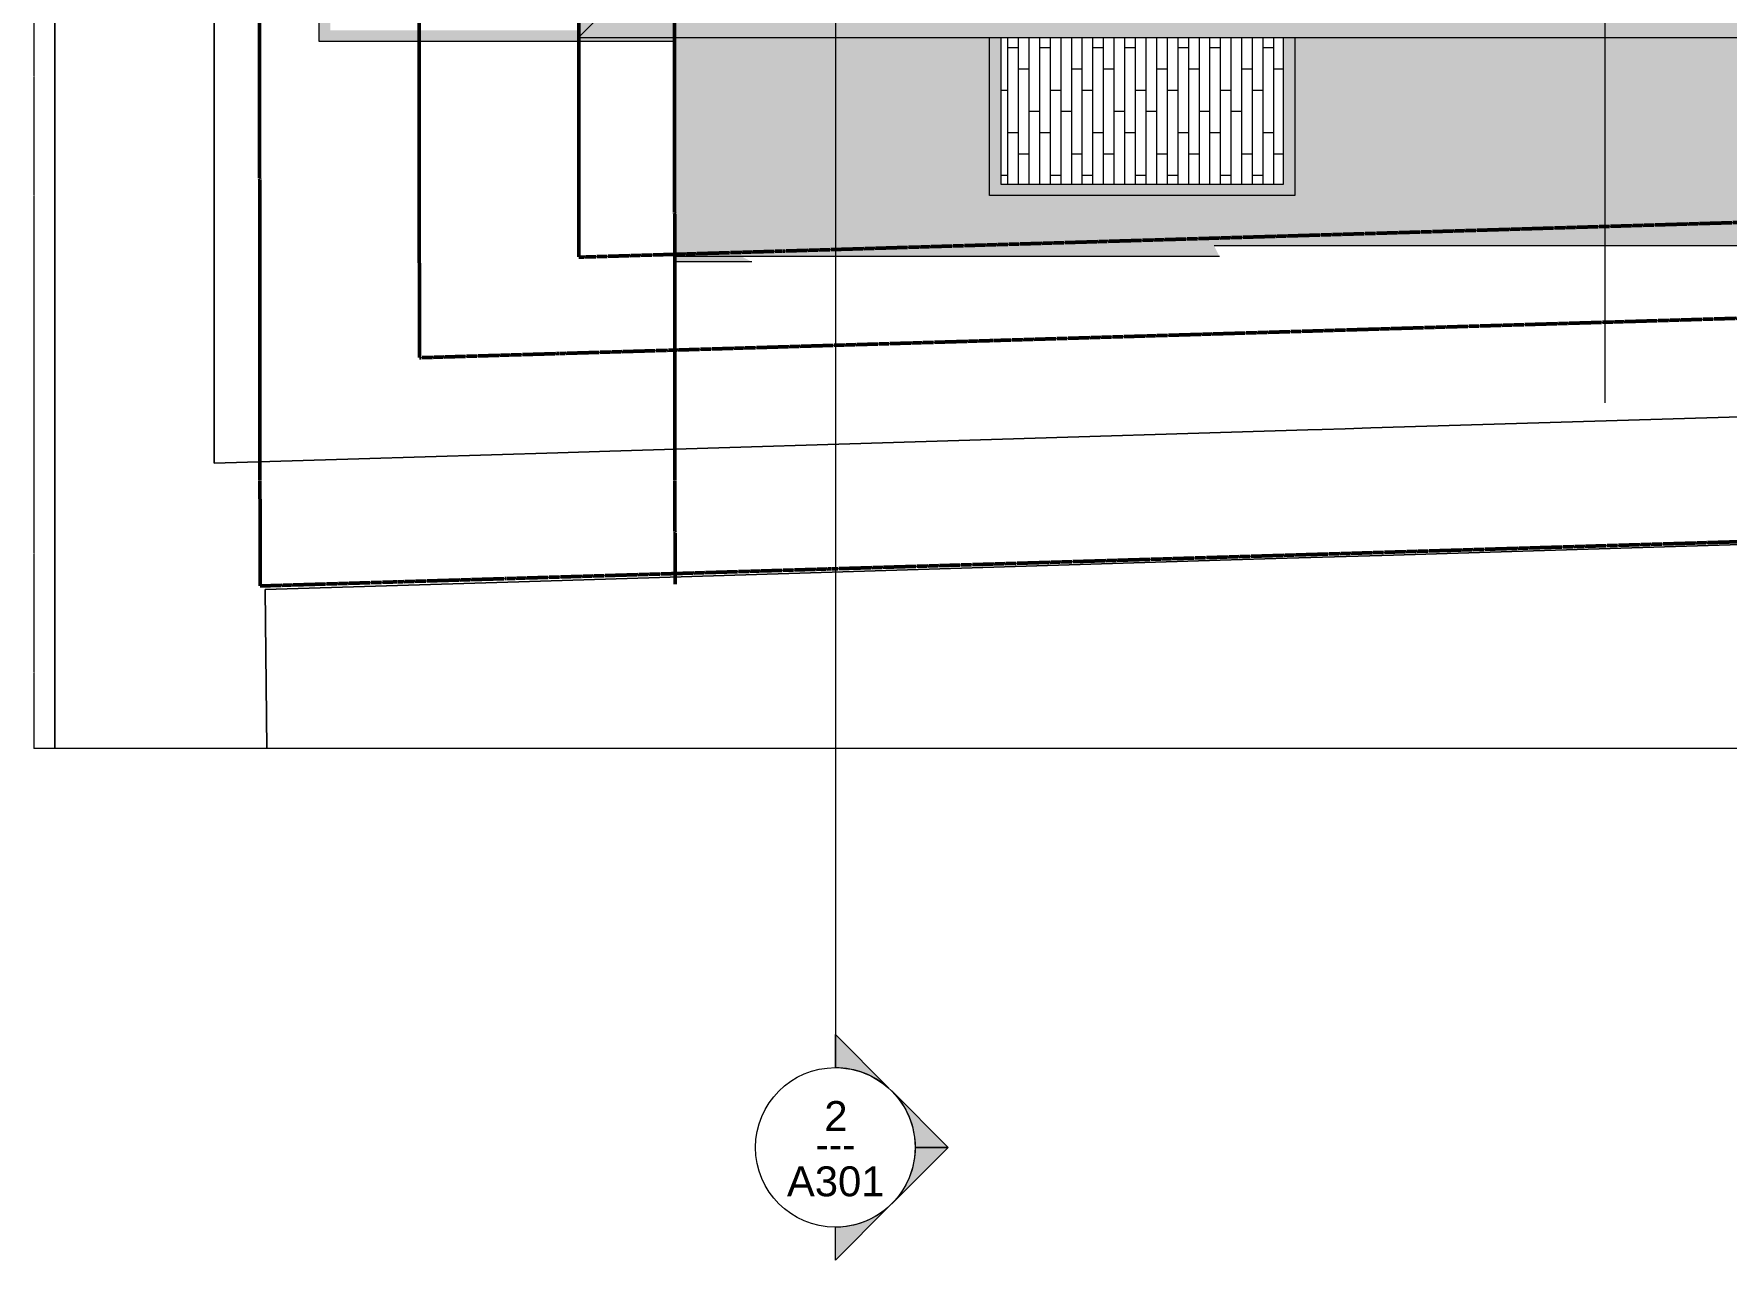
# Model space of a CAD drawing. Header units: inches. Extents: x -4254 to -1719, y 9514 to 12654.
# Drawn here: x -4072 to -3436, y 9514 to 9975 of the extents above; entities that cross this region are included whole.
import ezdxf

# ---------------------------------------------------------------- set-up
doc = ezdxf.new("R2010")
doc.units = ezdxf.units.IN
doc.header["$MEASUREMENT"] = 0
for name, pattern in [('Aligning Line 1_8_', [0.25, 0.125, -0.125]), ('Double Dash 3_8_', [1, 0.375, -0.125, 0.125, -0.125, 0.125, -0.125]), ('Grid Line 1_2_', [0.875, 0.5, -0.125, 0.125, -0.125])]:
    doc.linetypes.add(name, pattern=pattern)
for name, color, linetype, lineweight in [('0-1', 7, 'Continuous', 5), ('A-FLOR', 192, 'Continuous', 13), ('A-FLOR-PATT-2', 251, 'Continuous', 9), ('A-WALL', 113, 'Continuous', 13), ('A-WALL-1', 113, 'Continuous', 5), ('C-PROP-LINE', 91, 'Double Dash 3_8_', 50), ('C-TOPO', 7, 'Continuous', 9), ('G-ANNO-SYMB', 111, 'Aligning Line 1_8_', 9), ('G-ANNO-SYMB-1', 147, 'Aligning Line 1_8_', 9), ('G-ANNO-SYMB-2', 111, 'Continuous', 9), ('S-FNDN', 32, 'Continuous', 13), ('S-FNDN-2', 32, 'Continuous', 5), ('S-GRID-1', 1, 'Grid Line 1_2_', 9)]:
    doc.layers.add(name, color=color, linetype=linetype, lineweight=lineweight)
doc.styles.add('Arial', font='arial.ttf', dxfattribs={"height": 11.25})
doc.styles.add('Century Gothic_1', font='ufonts.com_century-gothic.ttf', dxfattribs={"height": 11.25})

# ---------------------------------------------------------------- blocks, each defined once
blk = doc.blocks.new('CTR  - Topography_rvt-1-FLOOR PLAN - ROOF')
at = {"layer": 'C-TOPO'}
for p, q in [((-4004.23, 10085.39), (-4004.23, 9967.28)), ((-4004.23, 9967.28), (-4004.23, 10085.39)), ((-4064.23, 9940.65), (-4064.23, 10022.25)), ((-4064.23, 10022.25), (-4064.23, 9940.65)), ((-4004.23, 9967.28), (-4004.23, 9956.95)), ((-4004.23, 9956.95), (-4004.23, 9967.28)), ((-4004.23, 9956.95), (-4004.23, 9898.28)), ((-4004.23, 9898.28), (-4004.23, 9956.95)), ((-4064.23, 9893.89), (-4064.23, 9940.65)), ((-4064.23, 9940.65), (-4064.23, 9893.89)), ((-4004.23, 9898.28), (-4004.23, 9820.7)), ((-4004.23, 9820.7), (-4004.23, 9898.28)), ((-3627.7, 9895.19), (-3628.27, 9895.19)), ((-3623.01, 9895.19), (-3627.7, 9895.19)), ((-3619.19, 9895.19), (-3623.01, 9895.19)), ((-3561.58, 9895.19), (-3619.19, 9895.19)), ((-3329.12, 9895.19), (-3561.58, 9895.19)), ((-4064.23, 9885.96), (-4064.23, 9893.89)), ((-4064.23, 9893.89), (-4064.23, 9885.96)), ((-4064.23, 9834.64), (-4064.23, 9885.96)), ((-4064.23, 9885.96), (-4064.23, 9834.64)), ((-4064.23, 9778.88), (-4064.23, 9834.64)), ((-4064.23, 9834.64), (-4064.23, 9778.88)), ((-3569.35, 9826.75), (-3329.12, 9834.08)), ((-3329.12, 9834.08), (-3569.35, 9826.75)), ((-3855.49, 9818.01), (-3593.13, 9826.02)), ((-3593.13, 9826.02), (-3855.49, 9818.01)), ((-3593.13, 9826.02), (-3587.67, 9826.19)), ((-3587.67, 9826.19), (-3593.13, 9826.02)), ((-3587.67, 9826.19), (-3579, 9826.45)), ((-3579, 9826.45), (-3587.67, 9826.19)), ((-3579, 9826.45), (-3569.35, 9826.75)), ((-3569.35, 9826.75), (-3579, 9826.45)), ((-4004.23, 9820.7), (-4004.23, 9813.47)), ((-4004.23, 9813.47), (-4004.23, 9820.7)), ((-3875.1, 9817.41), (-3855.49, 9818.01)), ((-3855.49, 9818.01), (-3875.1, 9817.41)), ((-4004.23, 9813.47), (-3949.89, 9815.13)), ((-3949.89, 9815.13), (-4004.23, 9813.47)), ((-3949.89, 9815.13), (-3875.1, 9817.41)), ((-3875.1, 9817.41), (-3949.89, 9815.13)), ((-2771.54, 9803.09), (-3516.4, 9780.34)), ((-3516.4, 9780.34), (-2771.54, 9803.09)), ((-3516.4, 9780.34), (-3560.88, 9778.98)), ((-3560.88, 9778.98), (-3516.4, 9780.34)), ((-4064.23, 9749.57), (-4064.23, 9778.88)), ((-4064.23, 9778.88), (-4064.23, 9749.57)), ((-3626, 9776.99), (-3849.01, 9770.18)), ((-3849.01, 9770.18), (-3626, 9776.99)), ((-3600.82, 9777.76), (-3626, 9776.99)), ((-3626, 9776.99), (-3600.82, 9777.76)), ((-3560.88, 9778.98), (-3600.82, 9777.76)), ((-3600.82, 9777.76), (-3560.88, 9778.98)), ((-3893.86, 9768.81), (-3985.12, 9766.03)), ((-3985.12, 9766.03), (-3893.86, 9768.81)), ((-3849.01, 9770.18), (-3893.86, 9768.81)), ((-3893.86, 9768.81), (-3849.01, 9770.18)), ((-3985.12, 9766.03), (-3984.46, 9706.19)), ((-3984.46, 9706.19), (-3985.12, 9766.03)), ((-4064.23, 9706.19), (-4064.23, 9749.57)), ((-4064.23, 9749.57), (-4064.23, 9706.19))]:
    blk.add_line(p, q, dxfattribs=at)
blk = doc.blocks.new('CTR - 1st Phase - Common Walls_rvt-1-FLOOR PLAN - ROOF')
at = {"layer": 'G-ANNO-SYMB-1'}
for p, q in [((-4071.96, 9706.24), (-4071.96, 12461.73)), ((-1910.9, 9706.24), (-4072.07, 9706.24)), ((-1910.9, 9706.24), (-4072.07, 9706.24)), ((-1910.96, 9706.24), (-4071.96, 9706.24))]:
    blk.add_line(p, q, dxfattribs=at)
blk = doc.blocks.new('CTR - 1st Phase -Stairs _ Elevators_rvt-1-FLOOR PLAN - ROOF')
at = {"layer": 'G-ANNO-SYMB-1'}
for p, q in [((-4071.96, 9706.24), (-4071.96, 12461.73)), ((-1910.96, 9706.24), (-4071.96, 9706.24))]:
    blk.add_line(p, q, dxfattribs=at)
blk = doc.blocks.new('Basic Wall _ EXT - FIBER CEMENT - SMALL - ___-2145935-FLOOR PLAN - ROOF')
at = {"layer": 'A-WALL'}
blk.add_hatch(color=256, dxfattribs=at).paths.add_polyline_path([(-3867.29, 9973.63), (-3851.85, 9989.12), (-3851.85, 12109.71), (-3867.29, 12125.15), (-3867.29, 9975.29)], flags=0)
for p in [(-3867.29, 12125.15), (-3851.85, 9989.07)]:
    blk.add_line(p, (-3867.29, 9973.63), dxfattribs=at)
blk = doc.blocks.new('Basic Wall _ EXT - FIBER CEMENT - SMALL - ___-2145937-FLOOR PLAN - ROOF')
at = {"layer": 'A-WALL'}
blk.add_hatch(color=256, dxfattribs=at).paths.add_polyline_path([(-2957.72, 9973.63), (-2061.36, 9973.63), (-2076.8, 9989.07), (-3851.85, 9989.07), (-3867.29, 9973.63), (-2991.49, 9973.63)], flags=0)
for q in [(-3851.85, 9989.07), (-2061.36, 9973.63)]:
    blk.add_line((-3867.29, 9973.63), q, dxfattribs=at)
blk = doc.blocks.new('Family - ___-1878357-FLOOR PLAN - ROOF')
at = {"layer": 'C-PROP-LINE'}
for p, q in [((-3989.61, 12268.69), (-3987.01, 9767.34)), ((-3929.52, 12184.69), (-3927.1, 9853.17)), ((-3869.45, 12124.69), (-3867.12, 9890.98)), ((-3867.12, 9890.98), (-1910.9, 9949.54)), ((-3927.1, 9853.17), (-1910.9, 9913.53)), ((-3987.01, 9767.34), (-1910.9, 9829.49))]:
    blk.add_line(p, q, dxfattribs=at)
blk = doc.blocks.new('Family - ___-1878392-FLOOR PLAN - ROOF')
at = {"layer": 'C-PROP-LINE'}
blk.add_line((-3833.41, 12088.69), (-3830.99, 9768.08), dxfattribs=at)
blk = doc.blocks.new('Section - Section Head - Filled-22785-FLOOR PLAN - ROOF')
at = {"layer": 'G-ANNO-SYMB-2'}
h = blk.add_hatch(color=256, dxfattribs=at)
edge = h.paths.add_edge_path(flags=0)
edge.add_line((-0.4268, 0.1768), (-0.25, 0.3536))
edge.add_line((-0.25, 0.3536), (-0.25, 0.25))
edge.add_arc((-0.25, 0), 0.25, 90, 135)
h = blk.add_hatch(color=256, dxfattribs=at)
edge = h.paths.add_edge_path(flags=0)
edge.add_arc((-0.25, 0), 0.25, 45, 90)
edge.add_line((-0.25, 0.25), (-0.25, 0.3536))
edge.add_line((-0.25, 0.3536), (-0.0732, 0.1768))
h = blk.add_hatch(color=256, dxfattribs=at)
edge = h.paths.add_edge_path(flags=0)
edge.add_arc((-0.25, 0), 0.2503, 137.9216, 180)
edge.add_line((-0.5003, 0), (-0.6036, 0))
edge.add_line((-0.6036, 0), (-0.4358, 0.1678))
h = blk.add_hatch(color=256, dxfattribs=at)
edge = h.paths.add_edge_path(flags=0)
edge.add_line((-0.0642, 0.1678), (0.1036, 0))
edge.add_line((0.1036, 0), (0.0003, 0))
edge.add_arc((-0.25, 0), 0.2503, 0, 42.0784)
for p, q in [((-0.25, 0.3536), (-0.4268, 0.1768)), ((-0.25, 0.25), (-0.25, 0.3536)), ((-0.0732, 0.1768), (-0.25, 0.3536)), ((-0.25, 0.3536), (-0.25, 0.25)), ((-0.4358, 0.1678), (-0.6036, 0)), ((0.1036, 0), (-0.0642, 0.1678)), ((-0.6036, 0), (-0.5003, 0)), ((0.0003, 0), (0.1036, 0))]:
    blk.add_line(p, q, dxfattribs=at)
for centre, radius, start, end in [((-0.2503, 0), 0.25, 360, 180), ((-0.25, 0), 0.25, 90, 135), ((-0.25, 0), 0.25, 45, 90), ((-0.25, 0), 0.2503, 137.9216, 180), ((-0.25, 0), 0.2503, 0, 42.0784), ((-0.2503, 0), 0.25, 180, 360)]:
    blk.add_arc(centre, radius, start, end, dxfattribs=at)

msp = doc.modelspace()

# ---------------------------------------------------------------- hatches: boundary and pattern name
at = {"layer": 'A-FLOR-PATT-2'}
h = msp.add_hatch(dxfattribs=at)
h.set_pattern_fill('FP_18', color=256, style=0, pattern_type=2)
h.set_pattern_definition([(0, (0, 9.741), (19.2, 4.799), [1.584, -12.816, 1.584, -12.816, -76.8]), (0, (0, 9.741), (19.2, 4.799), [-28.8, 1.584, -27.216, 1.584, -12.816, -33.6]), (0, (0, 9.741), (19.2, 4.799), [-72, 1.584, -8.016, 1.584, -22.416]), (120.003, (7.2, 12.14), (-13.7571668, 14.2261014), [1.584, -12.815, 1.584, -12.815, -76.792]), (120.003, (7.2, 12.14), (-13.7571668, 14.2261014), [-28.797, 1.584, -27.213, 1.584, -12.815, -33.597]), (120.003, (7.2, 12.14), (-13.7571668, 14.2261014), [-71.993, 1.584, -8.015, 1.584, -22.414]), (239.997, (9.6, 21.739), (-5.4425742, -19.0248047), [1.584, -12.815, 1.584, -12.815, -76.792]), (239.997, (9.6, 21.739), (-5.4425742, -19.0248047), [-28.797, 1.584, -27.213, 1.584, -12.815, -33.597]), (239.997, (9.6, 21.739), (-5.4425742, -19.0248047), [-71.993, 1.584, -8.015, 1.584, -22.414])])
h.paths.add_polyline_path([(-3830.8, 9891.19), (-3626.28, 9891.19), (-3628.27, 9895.19), (-3329.12, 9895.19), (-3329.17, 9973.63), (-3597.92, 9973.63), (-3597.92, 9914.19), (-3712.75, 9914.19), (-3712.75, 9973.63), (-3830.93, 9973.63), (-3830.81, 9895.19)], flags=0)
h.paths.add_polyline_path([(-1933.32, 9891.19), (-1933.32, 9897.39), (-1941.22, 9897.39), (-1941.22, 10011.59), (-2061.36, 10011.59), (-2061.36, 9974.19), (-2059.8, 9974.19), (-2059.8, 9895.26), (-2255.96, 9895.26), (-2255.96, 9914.19), (-2330.52, 9914.19), (-2330.52, 9954.99), (-2369.12, 9954.99), (-2369.12, 9973.63), (-2442.6, 9973.63), (-2442.6, 9895.19), (-1938.32, 9895.19), (-1938.32, 9891.19), (-1933.32, 9891.19)], flags=0)
h.paths.add_polyline_path([(-3139.25, 9895.19), (-2945.12, 9895.19), (-2945.12, 9895.26), (-3139.25, 9895.26), (-3139.25, 9954.99), (-3175.71, 9954.99), (-3175.71, 9914.19), (-3271.52, 9914.19), (-3271.52, 9895.19), (-3175.71, 9895.19)], flags=0)
h.paths.add_polyline_path([(-2786.9, 9895.19), (-2695.52, 9895.23), (-2695.52, 9914.19), (-2791.15, 9914.19), (-2791.15, 9954.99), (-2887.52, 9954.99), (-2887.52, 9895.19), (-2790.4, 9895.19)], flags=0)
h = msp.add_hatch(dxfattribs=at)
h.set_pattern_fill('FP_25', color=256, style=0, pattern_type=2)
h.set_pattern_definition([(270, (-4373.871, 30633.845), (4, 2e-16), []), (0, (-4373.871, 30633.845), (8, 8), [4, -28]), (0, (-4369.871, 30617.845), (8, 8), [4, -28])])
h.paths.add_polyline_path([(-3708.5, 9918.44), (-3602.17, 9918.44), (-3602.17, 9973.63), (-3708.5, 9973.63), (-3708.5, 9918.61)], flags=0)
at = {"layer": 'A-WALL-1'}
for points in [[(-3960.6, 9972.06), (-3960.6, 10168.31), (-3964.85, 10168.31), (-3964.85, 9972.06), (-3961.91, 9972.06)], [(-3835.7, 9972.06), (-3831.32, 9972.06), (-3831.32, 9973.63), (-3867.29, 9973.63), (-3867.29, 9976.31), (-3960.6, 9976.31), (-3960.6, 9972.06), (-3852.58, 9972.06)], [(-3712.75, 9914.19), (-3708.5, 9914.19), (-3708.5, 9973.63), (-3712.75, 9973.63), (-3712.75, 9917.66)], [(-3598.67, 9914.19), (-3597.92, 9914.19), (-3597.92, 9973.63), (-3602.17, 9973.63), (-3602.17, 9914.19)], [(-3603.75, 9914.19), (-3602.17, 9914.19), (-3602.17, 9918.44), (-3708.5, 9918.44), (-3708.5, 9914.19), (-3666.85, 9914.19)]]:
    msp.add_hatch(color=256, dxfattribs=at).paths.add_polyline_path(points, flags=0)
at = {"layer": 'S-FNDN-2'}
h = msp.add_hatch(color=256, dxfattribs=at)
h.paths.add_polyline_path([(-3831.32, 9889.19), (-3819.32, 9889.19), (-3819.32, 9891.19), (-3830.8, 9891.19), (-3830.81, 9899.83), (-3831.32, 9900.02), (-3831.32, 9891.19)], flags=0)
h.paths.add_polyline_path([(-3830.86, 9928.8), (-3830.93, 9973.63), (-3831.32, 9973.63), (-3831.32, 9933.52), (-3830.93, 9929.55)], flags=0)
msp.add_hatch(color=256, dxfattribs=at).paths.add_polyline_path([(-3802.09, 9889.19), (-3805.87, 9891.19), (-3819.32, 9891.19), (-3819.32, 9889.19)], flags=0)

# ---------------------------------------------------------------- linework, layer by layer
at = {"layer": 'A-FLOR'}
for p, q in [((-3830.8, 9891.19), (-3830.93, 9973.63)), ((-3626.28, 9891.19), (-3830.8, 9891.19))]:
    msp.add_line(p, q, dxfattribs=at)
at = {"layer": 'A-WALL'}
for p, q in [((-3964.85, 9972.06), (-3964.85, 10168.31)), ((-3831.32, 9972.06), (-3964.85, 9972.06)), ((-3831.32, 9972.06), (-3831.32, 9973.63)), ((-3712.75, 9914.19), (-3712.75, 9973.63)), ((-3708.5, 9973.63), (-3708.5, 9918.44)), ((-3602.17, 9918.44), (-3602.17, 9973.63)), ((-3597.92, 9973.63), (-3597.92, 9914.19)), ((-3597.92, 9914.19), (-3712.75, 9914.19)), ((-3708.5, 9918.44), (-3602.17, 9918.44))]:
    msp.add_line(p, q, dxfattribs=at)
at = {"layer": 'G-ANNO-SYMB'}
msp.add_line((-1910.9, 9706.24), (-4072.07, 9706.24), dxfattribs=at)
at = {"layer": 'G-ANNO-SYMB-2'}
msp.add_line((-3770.72, 12581.73), (-3770.72, 9586.24), dxfattribs=at)
at = {"layer": 'S-FNDN'}
for p, q in [((-3831.32, 9933.52), (-3831.32, 9972.06)), ((-3831.32, 9889.19), (-3831.32, 9900.02)), ((-3802.09, 9889.19), (-3831.32, 9889.19))]:
    msp.add_line(p, q, dxfattribs=at)
at = {"layer": 'S-GRID-1'}
msp.add_line((-3481.32, 9836.18), (-3481.32, 12413.74), dxfattribs=at)

# ---------------------------------------------------------------- block references
at = {"layer": '0-1'}
for name in ['CTR  - Topography_rvt-1-FLOOR PLAN - ROOF', 'CTR - 1st Phase - Common Walls_rvt-1-FLOOR PLAN - ROOF', 'CTR - 1st Phase -Stairs _ Elevators_rvt-1-FLOOR PLAN - ROOF']:
    msp.add_blockref(name, (0, 0), dxfattribs=at)
at = {"layer": 'A-WALL'}
for name in ['Basic Wall _ EXT - FIBER CEMENT - SMALL - ___-2145935-FLOOR PLAN - ROOF', 'Basic Wall _ EXT - FIBER CEMENT - SMALL - ___-2145937-FLOOR PLAN - ROOF']:
    msp.add_blockref(name, (0, 0), dxfattribs=at)
at = {"layer": 'C-PROP-LINE'}
for name in ['Family - ___-1878357-FLOOR PLAN - ROOF', 'Family - ___-1878392-FLOOR PLAN - ROOF']:
    msp.add_blockref(name, (0, 0), dxfattribs=at)
at = {"layer": 'G-ANNO-SYMB-2', "extrusion": (0, 0, -1), "xscale": 120, "yscale": 120, "zscale": 120, "rotation": 90.0000000000006}
msp.add_blockref('Section - Section Head - Filled-22785-FLOOR PLAN - ROOF', (3770.72, 9586.24), dxfattribs=at)

# ---------------------------------------------------------------- texts
at = {"layer": 'G-ANNO-SYMB-2', "char_height": 11.25, "attachment_point": 1}
for s, insert, width, style in [('2', (-3774.87, 9573.63), 10.605, 'Arial'), ('---', (-3778.19, 9562.99), 19.3162, 'Century Gothic_1'), ('A301', (-3788.93, 9549.08), 44.6925, 'Arial')]:
    msp.add_mtext(s, dxfattribs=dict(at, insert=insert, width=width, style=style))

doc.saveas('drawing.dxf')
